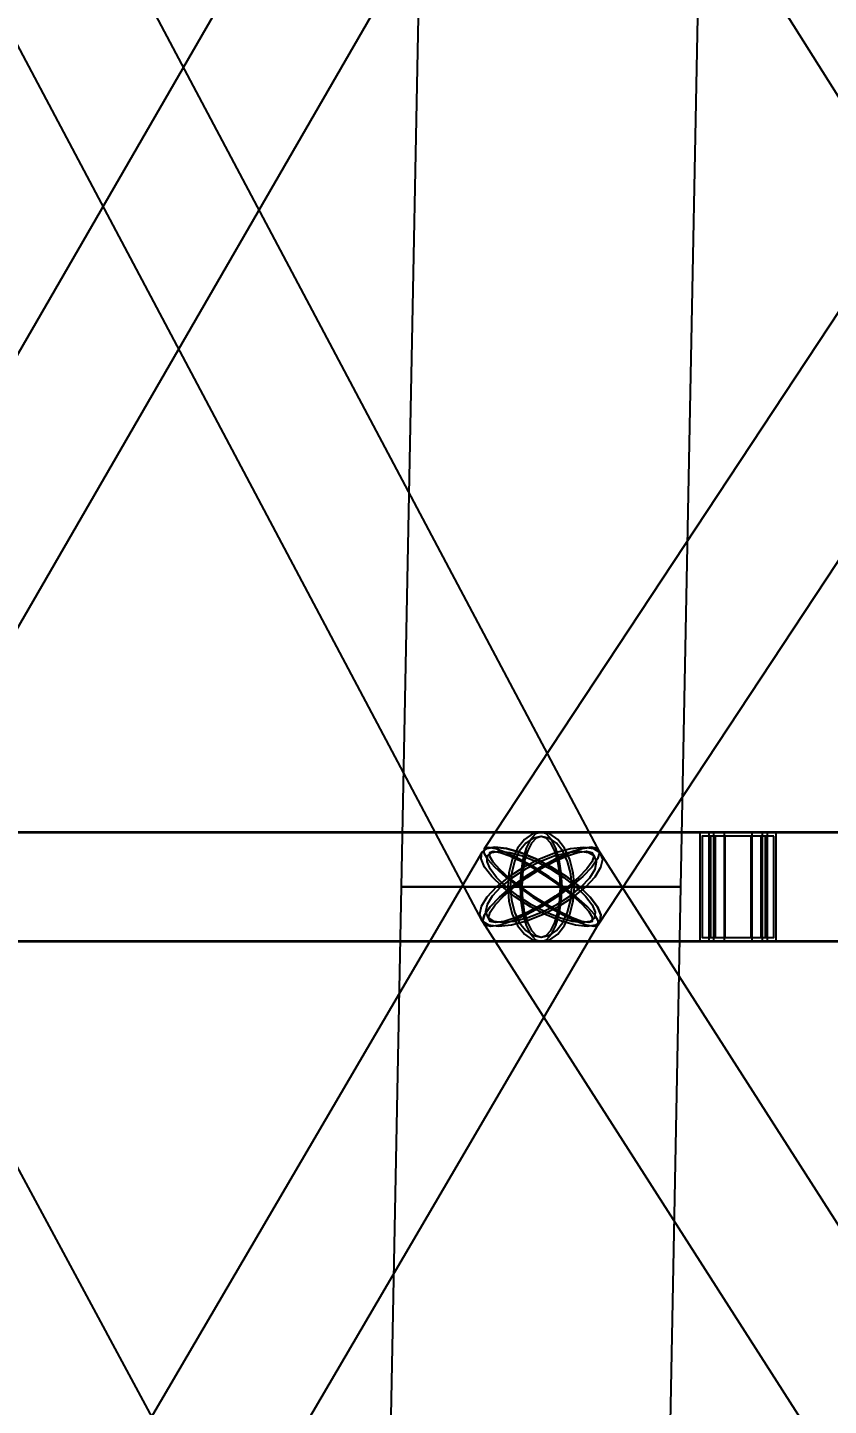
# Model space of a CAD drawing. Header units: millimetres. Extents: x -123812 to 252100, y -3000 to 639000.
# Drawn here: x -8641 to -5670, y 378076 to 383188 of the extents above; entities that cross this region are included whole.
import ezdxf

# ---------------------------------------------------------------- set-up
doc = ezdxf.new("R2010")
doc.units = ezdxf.units.MM
doc.layers.add('D-STR-DIM', color=7, linetype='Continuous', lineweight=13)
doc.layers.add('D-STR-STRC', color=7, linetype='Continuous', lineweight=25)
doc.styles.add('OpenSansCondensed-Light', font='OpenSansCondensed-Light.ttf')
doc.styles.add('TOWER_UNICODE', font='Arial Unicode.ttf')
doc.dimstyles.new('EZDXF', dxfattribs={"dimtxt": 0.25, "dimasz": 0.175, "dimexe": 0.375, "dimexo": 0.125, "dimgap": 0.1, "dimtad": 1, "dimlfac": 100, "dimzin": 12, "dimdsep": 46, "dimtxsty": 'OpenSansCondensed-Light', "dimblk": 'ARCHTICK', "dimcen": 2.5, "dimazin": 3, "dimtfac": 0.5, "dimtmove": 2, "dimatfit": 3})

# ---------------------------------------------------------------- blocks, each defined once
blk = doc.blocks.new('_ARCHTICK')
at = {"color": 0, "linetype": 'BYBLOCK', "const_width": 0.15}
blk.add_lwpolyline([(-0.5, -0.5), (0.5, 0.5)], dxfattribs=at)

msp = doc.modelspace()

# ---------------------------------------------------------------- linework, layer by layer
at = {"layer": 'D-STR-STRC'}
for points in [[(-6859.4, 385126.1), (-9746.8, 380126.1), (-9749.1, 380102.9), (-9736.3, 380072.8), (-9709.2, 380037.7), (-9669.6, 380000), (-9620.2, 379962.3), (-9564.5, 379927.2), (-9506.1, 379897.1), (-9449.1, 379873.9), (-9397.4, 379859.4), (-9354.4, 379854.4), (-9323.2, 379859.4), (-9305.8, 379873.9), (-6418.4, 384873.9)], [(-9608.3, 384873.9), (-6955.6, 379873.9), (-6931.5, 379859.4), (-6894, 379854.4), (-6845.8, 379859.4), (-6790.1, 379873.9), (-6730.7, 379897.1), (-6671.7, 379927.2), (-6617.1, 379962.3), (-6570.6, 380000), (-6535.4, 380037.7), (-6513.8, 380072.8), (-6507.4, 380102.9), (-6516.6, 380126.1), (-9169.3, 385126.1)], [(-3648, 385140.6), (-6947.6, 380140.6), (-6948.3, 380126.1), (-6934.5, 380102.9), (-6907.2, 380072.8), (-6868.2, 380037.7), (-6820.2, 380000), (-6766.5, 379962.3), (-6710.8, 379927.2), (-6656.7, 379897.1), (-6608.1, 379873.9), (-6568.2, 379859.4), (-6539.7, 379854.4), (-6524.6, 379859.4), (-3225.1, 384859.4)], [(-3277.2, 380140.6), (-6429.2, 385140.6), (-6451.3, 385145.6), (-6486.1, 385140.6), (-6531.4, 385126.1), (-6584, 385102.9), (-6640.3, 385072.8), (-6696.6, 385037.7), (-6748.9, 385000), (-6793.7, 384962.3), (-6828, 384927.2), (-6849.3, 384897.1), (-6856.4, 384873.9), (-6848.6, 384859.4), (-3696.6, 379859.4)], [(-9526.3, 379796.8), (-6736.1, 379796.8), (-6704.1, 379803.7), (-6674.3, 379824), (-6648.6, 379856.3), (-6629, 379898.4), (-6616.6, 379947.4), (-6612.4, 380000), (-6616.6, 380052.6), (-6629, 380101.6), (-6648.6, 380143.7), (-6674.3, 380176), (-6704.1, 380196.3), (-6736.1, 380203.2), (-9526.3, 380203.2)], [(-9526.3, 379796.8), (-6736.1, 379796.8), (-6704.1, 379803.7), (-6674.3, 379824), (-6648.6, 379856.3), (-6629, 379898.4), (-6616.6, 379947.4), (-6612.4, 380000), (-6616.6, 380052.6), (-6629, 380101.6), (-6648.6, 380143.7), (-6674.3, 380176), (-6704.1, 380196.3), (-6736.1, 380203.2), (-9526.3, 380203.2)], [(-3486.9, 380203.2), (-6736.1, 380203.2), (-6756.2, 380196.3), (-6775, 380176), (-6791.1, 380143.7), (-6803.5, 380101.6), (-6811.2, 380052.6), (-6813.9, 380000), (-6811.2, 379947.4), (-6803.5, 379898.4), (-6791.1, 379856.3), (-6775, 379824), (-6756.2, 379803.7), (-6736.1, 379796.8), (-3486.9, 379796.8)], [(-3486.9, 380203.2), (-6736.1, 380203.2), (-6756.2, 380196.3), (-6775, 380176), (-6791.1, 380143.7), (-6803.5, 380101.6), (-6811.2, 380052.6), (-6813.9, 380000), (-6811.2, 379947.4), (-6803.5, 379898.4), (-6791.1, 379856.3), (-6775, 379824), (-6756.2, 379803.7), (-6736.1, 379796.8), (-3486.9, 379796.8)], [(-9444, 374872.7), (-6516.3, 379872.7), (-6513.8, 379896.1), (-6526.4, 379926.5), (-6553.3, 379962), (-6592.7, 380000), (-6641.8, 380038), (-6697.4, 380073.5), (-6755.6, 380103.9), (-6812.4, 380127.3), (-6864.1, 380142), (-6907.1, 380147), (-6938.4, 380142), (-6955.9, 380127.3), (-9883.6, 375127.3)], [(-6614.5, 375127.3), (-9307.4, 380127.3), (-9331.6, 380142), (-9369, 380147), (-9417.2, 380142), (-9472.8, 380127.3), (-9532, 380103.9), (-9590.9, 380073.5), (-9645.3, 380038), (-9691.6, 380000), (-9726.7, 379962), (-9748.1, 379926.5), (-9754.4, 379896.1), (-9745.2, 379872.7), (-7052.2, 374872.7)], [(-3328.3, 375142), (-6527.3, 380142), (-6549.3, 380147), (-6584.1, 380142), (-6629.2, 380127.3), (-6681.7, 380103.9), (-6737.8, 380073.5), (-6793.8, 380038), (-6845.9, 380000), (-6890.5, 379962), (-6924.6, 379926.5), (-6945.8, 379896.1), (-6952.8, 379872.7), (-6945, 379858), (-3746, 374858)]]:
    msp.add_lwpolyline(points, dxfattribs=at)
for points in [[(-7255.1, 380000), (-6217.1, 380000), (-6120.4, 385000), (-7157.4, 385000)], [(-7255.1, 380000), (-6217.1, 380000), (-6120.4, 385000), (-7157.4, 385000)], [(-11776, 379800), (-5896.6, 379800), (-5896.6, 380200), (-11776, 380200)], [(-10542.8, 379800), (-5863.8, 379800), (-5863.8, 380200), (-10542.8, 380200)], [(-10542.8, 379800), (-5863.8, 379800), (-5863.8, 380200), (-10542.8, 380200)], [(-6859.8, 380000), (-6855.6, 379947.4), (-6843.2, 379898.4), (-6823.6, 379856.3), (-6798, 379824), (-6768.1, 379803.7), (-6736.1, 379796.8), (-6704.1, 379803.7), (-6674.3, 379824), (-6648.6, 379856.3), (-6629, 379898.4), (-6616.6, 379947.4), (-6612.4, 380000), (-6616.6, 380052.6), (-6629, 380101.6), (-6648.6, 380143.7), (-6674.3, 380176), (-6704.1, 380196.3), (-6736.1, 380203.2), (-6768.1, 380196.3), (-6798, 380176), (-6823.6, 380143.7), (-6843.2, 380101.6), (-6855.6, 380052.6)], [(-6859.8, 380000), (-6855.6, 379947.4), (-6843.2, 379898.4), (-6823.6, 379856.3), (-6798, 379824), (-6768.1, 379803.7), (-6736.1, 379796.8), (-6704.1, 379803.7), (-6674.3, 379824), (-6648.6, 379856.3), (-6629, 379898.4), (-6616.6, 379947.4), (-6612.4, 380000), (-6616.6, 380052.6), (-6629, 380101.6), (-6648.6, 380143.7), (-6674.3, 380176), (-6704.1, 380196.3), (-6736.1, 380203.2), (-6768.1, 380196.3), (-6798, 380176), (-6823.6, 380143.7), (-6843.2, 380101.6), (-6855.6, 380052.6)], [(-6813.9, 380000), (-6811.2, 379947.4), (-6803.5, 379898.4), (-6791.1, 379856.3), (-6775, 379824), (-6756.2, 379803.7), (-6736.1, 379796.8), (-6716, 379803.7), (-6697.2, 379824), (-6681.1, 379856.3), (-6668.8, 379898.4), (-6661, 379947.4), (-6658.3, 380000), (-6661, 380052.6), (-6668.8, 380101.6), (-6681.1, 380143.7), (-6697.2, 380176), (-6716, 380196.3), (-6736.1, 380203.2), (-6756.2, 380196.3), (-6775, 380176), (-6791.1, 380143.7), (-6803.5, 380101.6), (-6811.2, 380052.6)], [(-6813.9, 380000), (-6811.2, 379947.4), (-6803.5, 379898.4), (-6791.1, 379856.3), (-6775, 379824), (-6756.2, 379803.7), (-6736.1, 379796.8), (-6716, 379803.7), (-6697.2, 379824), (-6681.1, 379856.3), (-6668.8, 379898.4), (-6661, 379947.4), (-6658.3, 380000), (-6661, 380052.6), (-6668.8, 380101.6), (-6681.1, 380143.7), (-6697.2, 380176), (-6716, 380196.3), (-6736.1, 380203.2), (-6756.2, 380196.3), (-6775, 380176), (-6791.1, 380143.7), (-6803.5, 380101.6), (-6811.2, 380052.6)], [(-5863.8, 380200), (-6146.7, 380200), (-6146.7, 379800), (-5863.8, 379800)], [(-5863.8, 380200), (-6146.7, 380200), (-6146.7, 379800), (-5863.8, 379800)], [(-5896.6, 380200), (-6113.9, 380200), (-6113.9, 379800), (-5896.6, 379800)], [(-6096.3, 379800), (91.1, 379800), (91.1, 380200), (-6096.3, 380200)], [(-5914.2, 380200), (-6096.3, 380200), (-6096.3, 379800), (-5914.2, 379800)], [(-6057, 379800), (51.8, 379800), (51.8, 380200), (-6057, 380200)], [(-5953.5, 380200), (-6057, 380200), (-6057, 379800), (-5953.5, 379800)], [(-6057, 379800), (51.8, 379800), (51.8, 380200), (-6057, 380200)], [(-5953.5, 380200), (-6057, 380200), (-6057, 379800), (-5953.5, 379800)], [(-6901.6, 380000), (-6936.8, 379962.3), (-6958.4, 379927.2), (-6964.8, 379897.1), (-6955.6, 379873.9), (-6931.5, 379859.4), (-6894, 379854.4), (-6845.8, 379859.4), (-6790.1, 379873.9), (-6730.7, 379897.1), (-6671.7, 379927.2), (-6617.1, 379962.3), (-6570.6, 380000), (-6535.4, 380037.7), (-6513.8, 380072.8), (-6507.4, 380102.9), (-6516.6, 380126.1), (-6540.8, 380140.6), (-6578.2, 380145.6), (-6626.4, 380140.6), (-6682.1, 380126.1), (-6741.5, 380102.9), (-6800.5, 380072.8), (-6855.1, 380037.7)], [(-6592.7, 380000), (-6553.3, 379962), (-6526.4, 379926.5), (-6513.8, 379896.1), (-6516.3, 379872.7), (-6533.9, 379858), (-6565.2, 379853), (-6608.1, 379858), (-6659.8, 379872.7), (-6716.7, 379896.1), (-6774.9, 379926.5), (-6830.4, 379962), (-6879.6, 380000), (-6918.9, 380038), (-6945.8, 380073.5), (-6958.4, 380103.9), (-6955.9, 380127.3), (-6938.4, 380142), (-6907.1, 380147), (-6864.1, 380142), (-6812.4, 380127.3), (-6755.6, 380103.9), (-6697.4, 380073.5), (-6641.8, 380038)], [(-6626.3, 380000), (-6678.4, 379962), (-6734.4, 379926.5), (-6790.5, 379896.1), (-6843, 379872.7), (-6888.1, 379858), (-6922.9, 379853), (-6945, 379858), (-6952.8, 379872.7), (-6945.8, 379896.1), (-6924.6, 379926.5), (-6890.5, 379962), (-6845.9, 380000), (-6793.8, 380038), (-6737.8, 380073.5), (-6681.7, 380103.9), (-6629.2, 380127.3), (-6584.1, 380142), (-6549.3, 380147), (-6527.3, 380142), (-6519.4, 380127.3), (-6526.4, 380103.9), (-6547.6, 380073.5), (-6581.7, 380038)], [(-6820.2, 380000), (-6766.5, 379962.3), (-6710.8, 379927.2), (-6656.7, 379897.1), (-6608.1, 379873.9), (-6568.2, 379859.4), (-6539.7, 379854.4), (-6524.6, 379859.4), (-6524, 379873.9), (-6537.8, 379897.1), (-6565.1, 379927.2), (-6604, 379962.3), (-6652, 380000), (-6705.7, 380037.7), (-6761.5, 380072.8), (-6815.5, 380102.9), (-6864.1, 380126.1), (-6904, 380140.6), (-6932.5, 380145.6), (-6947.6, 380140.6), (-6948.3, 380126.1), (-6934.5, 380102.9), (-6907.2, 380072.8), (-6868.2, 380037.7)], [(-6850.1, 380000), (-6846.2, 379951.5), (-6834.8, 379906.4), (-6816.7, 379867.6), (-6793.1, 379837.9), (-6765.6, 379819.2), (-6736.1, 379812.8), (-6706.6, 379819.2), (-6679.1, 379837.9), (-6655.5, 379867.6), (-6637.4, 379906.4), (-6626, 379951.5), (-6622.2, 380000), (-6626, 380048.5), (-6637.4, 380093.6), (-6655.5, 380132.4), (-6679.1, 380162.1), (-6706.6, 380180.8), (-6736.1, 380187.2), (-6765.6, 380180.8), (-6793.1, 380162.1), (-6816.7, 380132.4), (-6834.8, 380093.6), (-6846.2, 380048.5)], [(-6850.1, 380000), (-6846.2, 379951.5), (-6834.8, 379906.4), (-6816.7, 379867.6), (-6793.1, 379837.9), (-6765.6, 379819.2), (-6736.1, 379812.8), (-6706.6, 379819.2), (-6679.1, 379837.9), (-6655.5, 379867.6), (-6637.4, 379906.4), (-6626, 379951.5), (-6622.2, 380000), (-6626, 380048.5), (-6637.4, 380093.6), (-6655.5, 380132.4), (-6679.1, 380162.1), (-6706.6, 380180.8), (-6736.1, 380187.2), (-6765.6, 380180.8), (-6793.1, 380162.1), (-6816.7, 380132.4), (-6834.8, 380093.6), (-6846.2, 380048.5)], [(-6807.7, 380000), (-6805.3, 379951.5), (-6798.2, 379906.4), (-6786.8, 379867.6), (-6771.9, 379837.9), (-6754.7, 379819.2), (-6736.1, 379812.8), (-6717.6, 379819.2), (-6700.3, 379837.9), (-6685.5, 379867.6), (-6674.1, 379906.4), (-6666.9, 379951.5), (-6664.5, 380000), (-6666.9, 380048.5), (-6674.1, 380093.6), (-6685.5, 380132.4), (-6700.3, 380162.1), (-6717.6, 380180.8), (-6736.1, 380187.2), (-6754.7, 380180.8), (-6771.9, 380162.1), (-6786.8, 380132.4), (-6798.2, 380093.6), (-6805.3, 380048.5)], [(-6807.7, 380000), (-6805.3, 379951.5), (-6798.2, 379906.4), (-6786.8, 379867.6), (-6771.9, 379837.9), (-6754.7, 379819.2), (-6736.1, 379812.8), (-6717.6, 379819.2), (-6700.3, 379837.9), (-6685.5, 379867.6), (-6674.1, 379906.4), (-6666.9, 379951.5), (-6664.5, 380000), (-6666.9, 380048.5), (-6674.1, 380093.6), (-6685.5, 380132.4), (-6700.3, 380162.1), (-6717.6, 380180.8), (-6736.1, 380187.2), (-6754.7, 380180.8), (-6771.9, 380162.1), (-6786.8, 380132.4), (-6798.2, 380093.6), (-6805.3, 380048.5)], [(-5872.3, 380188), (-6138.2, 380188), (-6138.2, 379812), (-5872.3, 379812)], [(-5872.3, 380188), (-6138.2, 380188), (-6138.2, 379812), (-5872.3, 379812)], [(-5903.1, 380188), (-6107.4, 380188), (-6107.4, 379812), (-5903.1, 379812)], [(-5919.6, 380188), (-6090.8, 380188), (-6090.8, 379812), (-5919.6, 379812)], [(-5956.6, 380188), (-6053.9, 380188), (-6053.9, 379812), (-5956.6, 379812)], [(-5956.6, 380188), (-6053.9, 380188), (-6053.9, 379812), (-5956.6, 379812)], [(-6885.3, 380000), (-6917.1, 379966), (-6936.5, 379934.4), (-6942.3, 379907.2), (-6934, 379886.3), (-6912.2, 379873.2), (-6878.5, 379868.8), (-6835, 379873.2), (-6784.8, 379886.3), (-6731.3, 379907.2), (-6678.1, 379934.4), (-6628.8, 379966), (-6586.9, 380000), (-6555.1, 380034), (-6535.7, 380065.6), (-6529.9, 380092.8), (-6538.2, 380113.7), (-6560, 380126.8), (-6593.8, 380131.2), (-6637.2, 380126.8), (-6687.4, 380113.7), (-6741, 380092.8), (-6794.2, 380065.6), (-6843.4, 380034)], [(-6606.8, 380000), (-6571.3, 379965.7), (-6547, 379933.7), (-6535.7, 379906.3), (-6538, 379885.2), (-6553.8, 379872), (-6582, 379867.5), (-6620.7, 379872), (-6667.3, 379885.2), (-6718.6, 379906.3), (-6771, 379933.7), (-6821.1, 379965.7), (-6865.4, 380000), (-6900.9, 380034.3), (-6925.2, 380066.3), (-6936.5, 380093.7), (-6934.3, 380114.8), (-6918.5, 380128), (-6890.2, 380132.5), (-6851.5, 380128), (-6804.9, 380114.8), (-6753.6, 380093.7), (-6701.2, 380066.3), (-6651.1, 380034.3)], [(-6637.1, 380000), (-6684.1, 379965.7), (-6734.6, 379933.7), (-6785.2, 379906.3), (-6832.5, 379885.2), (-6873.2, 379872), (-6904.5, 379867.5), (-6924.4, 379872), (-6931.5, 379885.2), (-6925.2, 379906.3), (-6906.1, 379933.7), (-6875.3, 379965.7), (-6835.1, 380000), (-6788.2, 380034.3), (-6737.6, 380066.3), (-6687, 380093.7), (-6639.8, 380114.8), (-6599.1, 380128), (-6567.7, 380132.5), (-6547.8, 380128), (-6540.8, 380114.8), (-6547, 380093.7), (-6566.2, 380066.3), (-6596.9, 380034.3)], [(-6811.9, 380000), (-6763.5, 379966), (-6713.3, 379934.4), (-6664.5, 379907.2), (-6620.7, 379886.3), (-6584.7, 379873.2), (-6559, 379868.8), (-6545.4, 379873.2), (-6544.8, 379886.3), (-6557.3, 379907.2), (-6581.9, 379934.4), (-6617, 379966), (-6660.3, 380000), (-6708.7, 380034), (-6759, 380065.6), (-6807.7, 380092.8), (-6851.5, 380113.7), (-6887.5, 380126.8), (-6913.2, 380131.2), (-6926.8, 380126.8), (-6927.4, 380113.7), (-6914.9, 380092.8), (-6890.3, 380065.6), (-6855.2, 380034)], [(-7352.8, 375000), (-6313.9, 375000), (-6217.1, 380000), (-7255.1, 380000)], [(-7352.8, 375000), (-6313.9, 375000), (-6217.1, 380000), (-7255.1, 380000)], [(-6217.1, 380000), (-6234.8, 380000), (-6286.6, 380000), (-6369.1, 380000), (-6476.6, 380000), (-6601.8, 380000), (-6736.1, 380000), (-6870.4, 380000), (-6995.6, 380000), (-7103.1, 380000), (-7185.6, 380000), (-7237.4, 380000), (-7255.1, 380000), (-7237.4, 380000), (-7185.6, 380000), (-7103.1, 380000), (-6995.6, 380000), (-6870.4, 380000), (-6736.1, 380000), (-6601.8, 380000), (-6476.6, 380000), (-6369.1, 380000), (-6286.6, 380000), (-6234.8, 380000)], [(-6217.1, 380000), (-6234.8, 380000), (-6286.6, 380000), (-6369.1, 380000), (-6476.6, 380000), (-6601.8, 380000), (-6736.1, 380000), (-6870.4, 380000), (-6995.6, 380000), (-7103.1, 380000), (-7185.6, 380000), (-7237.4, 380000), (-7255.1, 380000), (-7237.4, 380000), (-7185.6, 380000), (-7103.1, 380000), (-6995.6, 380000), (-6870.4, 380000), (-6736.1, 380000), (-6601.8, 380000), (-6476.6, 380000), (-6369.1, 380000), (-6286.6, 380000), (-6234.8, 380000)]]:
    msp.add_lwpolyline(points, close=True, dxfattribs=at)

# ---------------------------------------------------------------- dimensions: what is measured, and where the dimension line sits
at = {"layer": 'D-STR-DIM'}
msp.add_linear_dim(base=(-112000, 0), p1=(0, 0), p2=(0, 634000), angle=90, dimstyle='EZDXF', override={"dimtxt": 8400, "dimasz": 3750, "dimexe": 2100, "dimexo": 1800, "dimgap": 2100, "dimtad": 1, "dimdec": 0, "dimlfac": 1, "dimlunit": 2, "dimtxsty": 'TOWER_UNICODE', "dimclrd": 7, "dimclre": 7, "dimclrt": 7}, dxfattribs=at).render()

doc.saveas('drawing.dxf')
